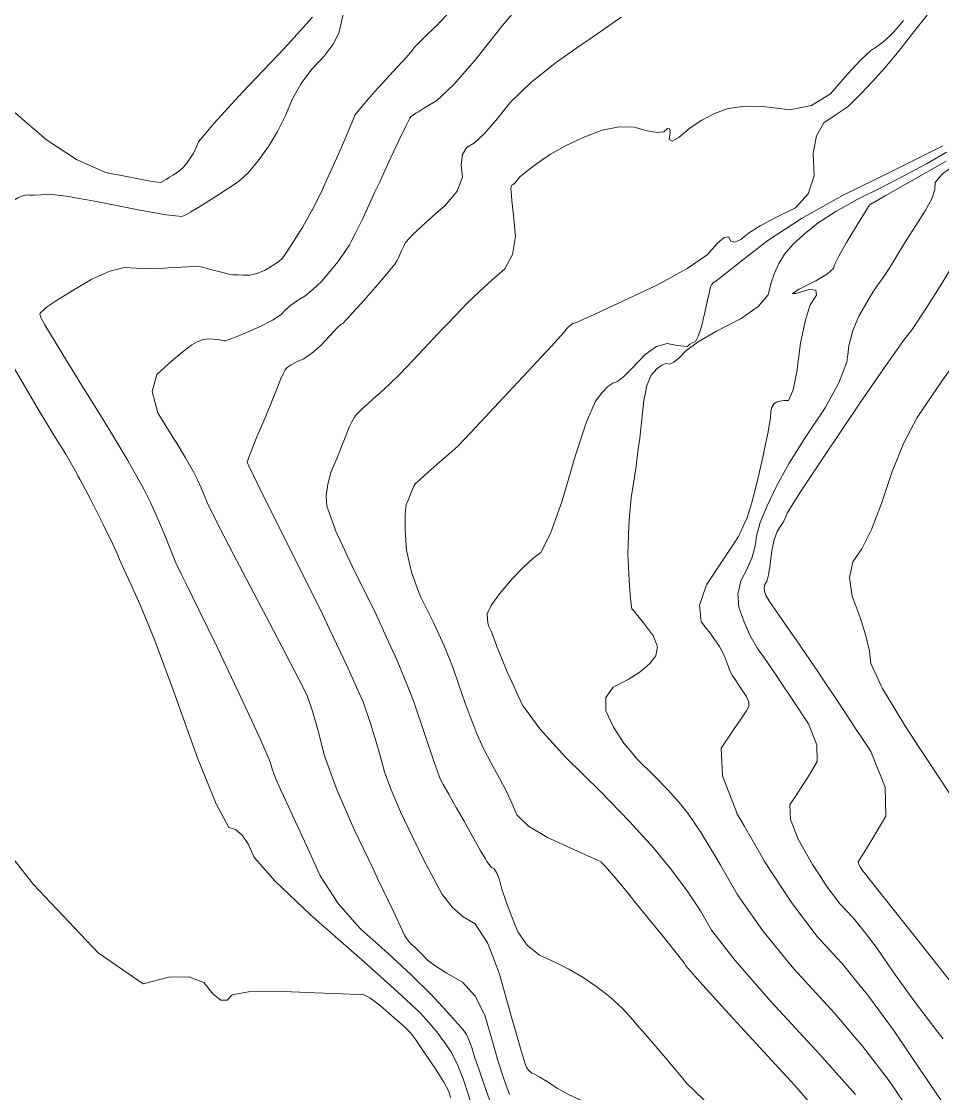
# Model space of a CAD drawing. Header units: inches. Extents: x 1337389 to 1347141, y 407035 to 414577.
# Drawn here: x 1340204.7 to 1340539.1, y 407457 to 407846.1 of the extents above; entities that cross this region are included whole.
import ezdxf

# ---------------------------------------------------------------- set-up
doc = ezdxf.new("R2010")
doc.units = ezdxf.units.IN
doc.header["$MEASUREMENT"] = 0
doc.layers.add('Topo', color=7, linetype='Continuous', lineweight=15, true_color=0x459900)

msp = doc.modelspace()

# ---------------------------------------------------------------- linework, layer by layer
at = {"layer": 'Topo'}
for p, q in [((1340224.2911, 407782.1324, 1110), (1340228.5239, 407781.3851, 1110)), ((1340335.6501, 407626.025, 1090), (1340337.2558, 407622.512, 1090)), ((1340507.4947, 407589.5132, 1060), (1340509.5511, 407586.3841, 1060)), ((1340509.5511, 407586.3841, 1060), (1340512.1762, 407582.3889, 1060)), ((1340530.5761, 407582.567, 1055), (1340533.9571, 407577.4601, 1055)), ((1340466.9901, 407554.1401, 1070), (1340472.584, 407544.424, 1070)), ((1340215.2261, 407526.341, 1115), (1340217.642, 407523.7789, 1115)), ((1340325.7239, 407519.0099, 1105), (1340326.5139, 407518.1071, 1105)), ((1340499.9149, 407486.0299, 1075), (1340507.7571, 407476.828, 1075))]:
    msp.add_line(p, q, dxfattribs=at)
for points, elevation in [([(1340465.8371, 407909.1601), (1340465.057, 407908.6399), (1340431.1739, 407885.395), (1340407.574, 407869.198), (1340394.2562, 407860.048), (1340391.221, 407857.946), (1340386.0521, 407852.5622), (1340378.7489, 407843.896), (1340369.313, 407831.949), (1340361.547, 407823.1059), (1340355.4501, 407817.3669), (1340351.0241, 407814.7309), (1340348.8001, 407813.3439)], 1100), ([(1340273.932, 407781.7141), (1340276.373, 407783.279), (1340279.9191, 407785.5919), (1340283.4081, 407787.908), (1340286.9719, 407791.1972), (1340290.6119, 407795.4579), (1340294.3261, 407800.6929), (1340297.6461, 407806.193), (1340300.5729, 407811.959), (1340303.106, 407817.9911), (1340306.2909, 407823.5911), (1340310.1299, 407828.7609), (1340314.6209, 407833.4991), (1340317.889, 407837.87), (1340319.9339, 407841.8731), (1340320.7559, 407845.508), (1340321.6011, 407849.167), (1340322.4698, 407852.848), (1340323.363, 407856.5531), (1340326.7461, 407861.392), (1340332.619, 407867.364), (1340340.982, 407874.469), (1340346.942, 407879.495), (1340349.5171, 407881.6293)], 1110), ([(1340374.3849, 407866.5309), (1340373.0502, 407864.3611), (1340369.105, 407859.2987), (1340363.934, 407853.5941), (1340359.221, 407848.558), (1340354.9681, 407844.1901), (1340354.9179, 407844.142)], 1105), ([(1340310.3639, 407847.6782), (1340300.1521, 407836.4561), (1340285.0319, 407820.5049), (1340274.6591, 407809.17), (1340269.0309, 407802.4529), (1340268.1479, 407800.3511), (1340267.129, 407798.3433), (1340265.9719, 407796.4269), (1340264.678, 407794.6028), (1340263.4097, 407793.1191), (1340262.1693, 407791.9729), (1340260.9531, 407791.1661), (1340259.7179, 407790.3599), (1340258.463, 407789.5561), (1340257.188, 407788.752), (1340256.189, 407788.1561), (1340255.465, 407787.767), (1340255.0157, 407787.5849), (1340251.4439, 407788.1272), (1340244.7481, 407789.3931), (1340235.86, 407791.195)], 1115), ([(1340533.4562, 407848.4241), (1340529.8849, 407843.874), (1340526.0931, 407839.0609), (1340522.081, 407833.9831), (1340517.9509, 407829.091), (1340513.705, 407824.3859), (1340509.343, 407819.867), (1340506.3591, 407816.8081), (1340504.756, 407815.2099), (1340504.532, 407815.0709), (1340502.99, 407814.0289), (1340500.1311, 407812.0841), (1340495.9549, 407809.2351), (1340493.2749, 407804.6178), (1340492.0909, 407798.234), (1340492.4029, 407790.082), (1340490.252, 407783.481), (1340485.6379, 407778.4329), (1340478.5609, 407774.936), (1340472.8939, 407771.8591), (1340468.6389, 407769.2031), (1340465.7942, 407766.9669), (1340463.66, 407766.0111), (1340462.2369, 407766.3351), (1340461.525, 407767.94), (1340459.8499, 407767.651), (1340457.2129, 407765.4691), (1340453.612, 407761.3951), (1340446.4069, 407756.4169), (1340435.596, 407750.5372), (1340421.1799, 407743.7538), (1340411.254, 407739.139), (1340405.8181, 407736.6921), (1340404.8729, 407736.4142), (1340403.875, 407735.7649), (1340402.8249, 407734.7429), (1340401.722, 407733.35), (1340396.9332, 407728.087), (1340388.4592, 407718.9539), (1340376.3, 407705.9511), (1340367.8361, 407696.955), (1340363.0689, 407691.966), (1340361.9991, 407690.9842), (1340359.8541, 407689.0719), (1340356.6358, 407686.231), (1340352.3438, 407682.46), (1340349.3818, 407679.8261), (1340347.7498, 407678.3279), (1340347.4491, 407677.9659), (1340347.1109, 407677.3711), (1340346.7369, 407676.544), (1340346.3271, 407675.4841), (1340345.8019, 407674.1731), (1340345.1609, 407672.612), (1340344.4051, 407670.799), (1340344.031, 407667.1289), (1340344.041, 407661.6011), (1340344.433, 407654.216), (1340346.2661, 407646.147), (1340348.866, 407639.1962)], 1085), ([(1340407.9219, 407837.592), (1340410.422, 407839.323), (1340421.9148, 407847.2581), (1340422.4551, 407847.6301)], 1095), ([(1340524.9091, 407846.4091), (1340523.0971, 407844.2631), (1340521.2341, 407842.1989), (1340519.3198, 407840.2172), (1340517.291, 407838.4291), (1340515.145, 407836.8349), (1340512.883, 407835.4359), (1340509.3409, 407832.1398), (1340504.5188, 407826.9469), (1340498.4162, 407819.8558), (1340491.4392, 407815.5281), (1340483.5873, 407813.9619), (1340474.861, 407815.1579), (1340467.4019, 407815.342), (1340461.2101, 407814.5141), (1340456.2849, 407812.674), (1340451.6889, 407810.318), (1340447.4209, 407807.448), (1340443.4831, 407804.0608), (1340440.969, 407802.6541), (1340439.8789, 407803.2261), (1340440.212, 407805.778), (1340439.9988, 407807.0991), (1340439.2379, 407807.1881), (1340437.93, 407806.0472), (1340435.4821, 407805.765), (1340431.8961, 407806.342), (1340428.025, 407807.5192)], 1090), ([(1340354.9179, 407844.142), (1340351.1749, 407840.4919), (1340348.61, 407837.969), (1340347.2739, 407836.623), (1340347.1681, 407836.453), (1340347.031, 407836.2401), (1340346.8649, 407835.985), (1340346.669, 407835.6871), (1340344.2949, 407833.042), (1340339.744, 407828.0512), (1340333.016, 407820.7122), (1340328.353, 407815.3739), (1340325.7541, 407812.0371), (1340325.2211, 407810.7), (1340324.297, 407808.4699), (1340322.9829, 407805.348), (1340321.2779, 407801.3328), (1340319.1051, 407796.3959), (1340316.4611, 407790.5361), (1340313.349, 407783.7531), (1340310.2011, 407777.5578)], 1105), ([(1340366.3081, 407800.2129), (1340366.4482, 407800.438), (1340369.1198, 407802.0279), (1340372.6358, 407805.285), (1340376.995, 407810.2071), (1340382.198, 407816.7941), (1340389.503, 407823.8429), (1340398.911, 407831.352), (1340407.9219, 407837.592)], 1095), ([(1340235.86, 407791.195), (1340234.9281, 407791.3839), (1340224.628, 407795.9551), (1340213.8471, 407803.107), (1340202.5851, 407812.8391), (1340192.6399, 407819.3929), (1340184.0099, 407822.7671), (1340179.1831, 407822.896)], 1115), ([(1340348.8001, 407813.3439), (1340347.9201, 407812.796), (1340346.1388, 407811.56), (1340345.6819, 407811.024), (1340344.1911, 407808.1162), (1340341.666, 407802.8379), (1340338.1079, 407795.1871), (1340334.741, 407787.9201), (1340333.024, 407784.196)], 1100), ([(1340428.025, 407807.5192), (1340427.171, 407807.779), (1340421.7229, 407807.8711), (1340415.554, 407806.6159), (1340408.664, 407804.0161), (1340402.3857, 407801.116), (1340396.721, 407797.9161), (1340393.2239, 407795.4951)], 1090), ([(1340364.4119, 407788.684), (1340364.7529, 407789.568), (1340364.2649, 407794.2072), (1340364.83, 407797.8309), (1340366.3081, 407800.2129)], 1095), ([(1340539.2131, 407800.9918), (1340532.386, 407797.5411), (1340520.2382, 407791.4988), (1340502.7681, 407782.867), (1340487.9009, 407774.5808), (1340475.635, 407766.6401), (1340465.9719, 407759.045), (1340459.521, 407754.001), (1340456.2819, 407751.5081), (1340456.256, 407751.5669), (1340456.073, 407751.419), (1340455.732, 407751.0629), (1340455.2341, 407750.4988), (1340454.836, 407749.7169), (1340454.5379, 407748.7179), (1340454.3411, 407747.4999), (1340453.7999, 407744.9388), (1340452.915, 407741.0331), (1340451.6851, 407735.783), (1340450.494, 407732.0931), (1340449.3409, 407729.9619), (1340448.226, 407729.3911), (1340447.385, 407728.902), (1340446.8181, 407728.4951), (1340446.5239, 407728.1709), (1340445.1422, 407728.183), (1340442.6711, 407728.5321), (1340439.1099, 407729.2169), (1340435.2582, 407728.0951), (1340431.1118, 407725.167), (1340426.6739, 407720.4331), (1340423.232, 407717.1349), (1340420.7859, 407715.2721), (1340419.3347, 407714.8462), (1340417.5648, 407713.5459), (1340415.4749, 407711.3739), (1340413.065, 407708.3291), (1340409.836, 407700.761), (1340405.7889, 407688.6711), (1340400.9238, 407672.057), (1340396.7309, 407660.2769), (1340393.2119, 407653.3311), (1340390.3638, 407651.219), (1340386.924, 407648.0209), (1340382.8899, 407643.7349), (1340378.2631, 407638.3643), (1340375.2109, 407634.158), (1340373.736, 407631.1169), (1340373.8352, 407629.241), (1340374.0532, 407627.6891), (1340374.3879, 407626.459), (1340374.8422, 407625.5509), (1340375.2169, 407624.7289), (1340375.5158, 407623.9909), (1340375.7372, 407623.3388), (1340375.795, 407623.1841)], 1080), ([(1340393.2239, 407795.4951), (1340391.6679, 407794.4181), (1340387.977, 407791.676), (1340385.646, 407789.691), (1340384.6772, 407788.464), (1340383.865, 407787.5472), (1340383.21, 407786.94), (1340382.7121, 407786.6441), (1340382.4152, 407786.1129), (1340382.3191, 407785.348), (1340382.4241, 407784.3493), (1340382.741, 407781.127), (1340383.2699, 407775.6819), (1340384.011, 407768.014), (1340382.9609, 407761.55), (1340380.12, 407756.2899), (1340375.488, 407752.2339), (1340370.964, 407748.064), (1340366.55, 407743.7811), (1340362.2452, 407739.3829), (1340359.2261, 407736.2431)], 1090), ([(1340540.5361, 407798.6359), (1340533.1819, 407794.4329), (1340525.3099, 407790.1649), (1340516.9221, 407785.831), (1340508.018, 407781.4309), (1340500.3641, 407777.147), (1340493.9589, 407772.9802), (1340488.8041, 407768.9278), (1340484.7009, 407765.124), (1340481.6489, 407761.5679), (1340479.649, 407758.2591), (1340478.001, 407754.7051), (1340476.703, 407750.9061), (1340475.756, 407746.862), (1340472.164, 407742.6501), (1340465.928, 407738.2691), (1340457.0481, 407733.721), (1340450.349, 407729.828), (1340445.832, 407726.5911), (1340443.498, 407724.0091), (1340441.5259, 407722.369), (1340439.9161, 407721.668), (1340438.669, 407721.9081), (1340437.1531, 407721.338), (1340435.369, 407719.9579), (1340433.316, 407717.7671), (1340431.7301, 407713.9711), (1340431.2109, 407711.4621)], 1075), ([(1340540.3551, 407795.4201), (1340527.1511, 407787.875), (1340518.2349, 407782.7891), (1340513.6071, 407780.162), (1340513.2681, 407779.995), (1340512.9771, 407779.8319), (1340512.7329, 407779.673), (1340512.536, 407779.5191), (1340511.0459, 407777.166), (1340508.2601, 407772.6151), (1340504.181, 407765.8661), (1340501.357, 407760.921), (1340499.7881, 407757.7791), (1340499.475, 407756.441), (1340497.248, 407754.515), (1340493.107, 407752.0019), (1340487.0511, 407748.8999), (1340484.621, 407747.3298), (1340485.8151, 407747.29), (1340490.633, 407748.781), (1340493.1141, 407748.5921), (1340493.2581, 407746.7241), (1340491.063, 407743.1749), (1340489.155, 407737.3601), (1340487.5321, 407729.2781), (1340486.1959, 407718.9311), (1340484.82, 407712.4042)], 1070), ([(1340543.9942, 407794.387), (1340538.9069, 407790.671), (1340536.349, 407787.59), (1340536.3199, 407785.1439), (1340535.1401, 407781.7332), (1340532.8089, 407777.3549), (1340529.3271, 407772.0117), (1340526.1109, 407766.9659), (1340523.1612, 407762.2188), (1340520.4769, 407757.771), (1340518.3099, 407754.3321), (1340516.6589, 407751.904), (1340515.5241, 407750.4848), (1340513.812, 407747.8921), (1340511.5231, 407744.1241), (1340508.6561, 407739.181), (1340506.4981, 407733.9151), (1340505.0481, 407728.3271), (1340504.6349, 407725.037)], 1065), ([(1340355.1841, 407776.3261), (1340358.441, 407779.1111), (1340362.8119, 407784.536), (1340364.4119, 407788.684)], 1095), ([(1340181.6409, 407758.0571), (1340180.5331, 407760.8459), (1340181.5291, 407762.6401), (1340184.0699, 407765.5259), (1340188.1531, 407769.5038), (1340193.781, 407774.5741), (1340198.2001, 407778.3541), (1340201.4111, 407780.844), (1340203.413, 407782.0452), (1340205.1109, 407782.8158), (1340206.504, 407783.16), (1340207.5919, 407783.0749), (1340209.3639, 407783.086), (1340211.8201, 407783.1951), (1340214.9591, 407783.4001), (1340221.884, 407782.5571), (1340224.2911, 407782.1324)], 1110), ([(1340333.024, 407784.196), (1340331.5662, 407781.0359), (1340328.5829, 407774.5339), (1340325.9688, 407769.211), (1340324.5049, 407766.5058)], 1100), ([(1340228.5239, 407781.3851), (1340232.595, 407780.667), (1340247.092, 407777.7279)], 1110), ([(1340266.142, 407776.8958), (1340266.2431, 407776.951), (1340269.1121, 407778.6621), (1340272.7711, 407780.9692), (1340273.932, 407781.7141)], 1110), ([(1340247.092, 407777.7279), (1340257.1851, 407775.943), (1340262.8769, 407775.312), (1340264.1651, 407775.834), (1340266.142, 407776.8958)], 1110), ([(1340310.2011, 407777.5578), (1340310.1398, 407777.4371), (1340306.836, 407771.587), (1340303.436, 407766.2041), (1340301.003, 407762.4239), (1340299.5362, 407760.246), (1340299.037, 407759.6721), (1340297.762, 407758.722), (1340295.712, 407757.3979), (1340292.8859, 407755.6981), (1340290.1991, 407754.5719), (1340287.6479, 407754.02), (1340285.236, 407754.04), (1340283.393, 407754.0641), (1340282.1199, 407754.092), (1340281.4168, 407754.1219), (1340279.9612, 407754.4029), (1340277.751, 407754.934), (1340274.7881, 407755.7161), (1340272.4901, 407756.333), (1340270.8549, 407756.7871), (1340269.8849, 407757.0761), (1340267.19, 407757.135), (1340262.7682, 407756.963), (1340258.0191, 407756.6519)], 1105), ([(1340349.799, 407771.5969), (1340351.639, 407773.2939), (1340355.1841, 407776.3261)], 1095), ([(1340338.4032, 407755.7669), (1340340.2701, 407757.999), (1340340.6159, 407758.5471), (1340341.0299, 407759.312), (1340341.5129, 407760.295), (1340342.0641, 407761.4972), (1340342.6791, 407762.828), (1340343.3561, 407764.2909), (1340344.0971, 407765.8841), (1340346.858, 407768.8849), (1340349.799, 407771.5969)], 1095), ([(1340324.5049, 407766.5058), (1340323.7261, 407765.0669), (1340321.8527, 407762.1009), (1340319.5361, 407758.896), (1340316.7749, 407755.449), (1340313.57, 407751.7631), (1340310.52, 407748.756), (1340307.625, 407746.428), (1340304.884, 407744.779), (1340302.5229, 407743.1039), (1340300.543, 407741.404), (1340298.9432, 407739.678), (1340295.8651, 407737.6589), (1340291.3091, 407735.3459), (1340291.1418, 407735.2738)], 1100), ([(1340546.813, 407764.281), (1340538.8219, 407751.0331), (1340532.566, 407741.042), (1340528.0471, 407734.3069), (1340525.2631, 407730.8279), (1340519.0269, 407722.023), (1340509.3389, 407707.8911), (1340496.198, 407688.432), (1340487.2902, 407675.012), (1340482.6161, 407667.6311), (1340482.176, 407666.289), (1340481.429, 407664.7342), (1340480.3771, 407662.9669), (1340479.019, 407660.9881), (1340477.91, 407657.9959), (1340477.0508, 407653.9921), (1340476.441, 407648.976), (1340475.83, 407645.2551), (1340475.218, 407642.8299), (1340474.6042, 407641.699), (1340474.3439, 407640.5001), (1340474.4379, 407639.234), (1340474.8851, 407637.9009), (1340476.3021, 407635.6001)], 1060), ([(1340210.0669, 407706.5991), (1340209.9031, 407706.8729), (1340201.2239, 407721.666), (1340190.3801, 407740.359), (1340183.483, 407753.4189), (1340181.6409, 407758.0571)], 1110), ([(1340258.0191, 407756.6519), (1340256.6211, 407756.561), (1340251.1303, 407756.4019), (1340246.295, 407756.4862), (1340242.116, 407756.813), (1340236.768, 407755.4951), (1340230.2499, 407752.5321), (1340222.5632, 407747.9241), (1340217.09, 407744.5371), (1340213.8299, 407742.373), (1340212.7842, 407741.4299), (1340212.024, 407740.6913), (1340211.5519, 407740.1539), (1340211.367, 407739.8199), (1340211.9151, 407738.439), (1340213.1981, 407736.0109), (1340213.9431, 407734.726)], 1105), ([(1340326.241, 407741.7671), (1340328.104, 407743.8539), (1340334.0139, 407750.6521), (1340338.0689, 407755.3671), (1340338.4032, 407755.7669)], 1095), ([(1340557.3551, 407744.6071), (1340557.1671, 407744.2961), (1340547.925, 407729.1292), (1340542.7418, 407720.843), (1340541.6179, 407719.4382), (1340539.0981, 407715.8801), (1340535.1832, 407710.17), (1340529.874, 407702.307), (1340525.0569, 407693.177), (1340520.7337, 407682.779), (1340516.903, 407671.1121), (1340513.258, 407661.7429), (1340509.798, 407654.671), (1340506.5229, 407649.8971), (1340505.323, 407644.1571), (1340506.2, 407637.4499), (1340508.032, 407632.689)], 1055), ([(1340287.0799, 407685.042), (1340286.5931, 407686.0353), (1340286.5779, 407686.3091), (1340287.7021, 407689.2091), (1340289.9641, 407694.733), (1340293.364, 407702.883), (1340295.961, 407709.1701), (1340297.7549, 407713.595), (1340298.7462, 407716.157), (1340299.6501, 407718.1569), (1340300.4659, 407719.5939), (1340301.1949, 407720.4681), (1340302.568, 407721.435), (1340304.5869, 407722.4932), (1340307.252, 407723.6441), (1340310.163, 407725.635), (1340313.321, 407728.4672), (1340316.725, 407732.141), (1340319.2251, 407734.727), (1340320.818, 407736.2281), (1340321.5061, 407736.6409), (1340323.9339, 407739.183), (1340326.241, 407741.7671)], 1095), ([(1340213.9431, 407734.726), (1340215.2141, 407732.5349), (1340219.6859, 407725.1889), (1340226.615, 407713.9721), (1340230.7212, 407707.3719)], 1105), ([(1340291.1418, 407735.2738), (1340285.276, 407732.741), (1340281.0989, 407731.019), (1340278.7788, 407730.1821), (1340278.315, 407730.229), (1340277.8189, 407730.295), (1340277.291, 407730.3799), (1340276.7308, 407730.4841), (1340275.723, 407730.6028), (1340274.2669, 407730.7371), (1340272.3631, 407730.886), (1340270.4352, 407730.5901), (1340268.4831, 407729.85), (1340266.506, 407728.665), (1340263.401, 407726.296), (1340259.167, 407722.744), (1340253.8041, 407718.007), (1340252.1421, 407711.7752), (1340254.1801, 407704.0472), (1340257.248, 407699.116)], 1100), ([(1340359.2261, 407736.2431), (1340357.5292, 407734.4782), (1340352.402, 407729.0641), (1340346.8641, 407723.1431), (1340342.1229, 407718.2319), (1340338.1791, 407714.3341), (1340335.03, 407711.4459), (1340332.412, 407709.0641), (1340330.3229, 407707.1888), (1340328.7648, 407705.82), (1340327.4491, 407704.5751), (1340326.3782, 407703.4558), (1340326.364, 407703.44)], 1090), ([(1340504.6349, 407725.037), (1340504.306, 407722.416), (1340501.436, 407714.9301), (1340496.4359, 407705.8669), (1340489.308, 407695.2271), (1340483.4182, 407685.742), (1340482.8291, 407684.687)], 1065), ([(1340431.2109, 407711.4621), (1340430.611, 407708.567), (1340429.9599, 407701.5579), (1340429.032, 407693.713)], 1075), ([(1340484.82, 407712.4042), (1340484.7391, 407712.0171), (1340483.161, 407708.5391), (1340482.5, 407708.5219)], 1070), ([(1340224.6531, 407682.2074), (1340220.767, 407688.988), (1340216.4171, 407695.9799), (1340210.0669, 407706.5991)], 1110), ([(1340230.7212, 407707.3719), (1340236.001, 407698.8849), (1340236.053, 407698.7991)], 1105), ([(1340482.5, 407708.5219), (1340481.462, 407708.495), (1340480.0052, 407708.268), (1340478.7892, 407707.8583), (1340477.8139, 407707.2639), (1340477.1299, 407706.1211), (1340476.739, 407704.4258), (1340476.64, 407702.181), (1340475.795, 407697.3059)], 1070), ([(1340326.364, 407703.44), (1340325.5491, 407702.462), (1340324.621, 407700.8281), (1340323.594, 407698.555), (1340322.467, 407695.6421), (1340321.0241, 407692.039), (1340319.2629, 407687.7469), (1340317.1839, 407682.766), (1340315.8668, 407678.169), (1340315.3102, 407673.955), (1340315.5131, 407670.1249), (1340318.5479, 407661.8359)], 1090), ([(1340236.053, 407698.7991), (1340243.2809, 407686.7791), (1340248.456, 407677.654), (1340249.117, 407676.3319)], 1105), ([(1340257.248, 407699.116), (1340259.918, 407694.8242), (1340260.8089, 407693.3522)], 1100), ([(1340475.795, 407697.3059), (1340475.776, 407697.1932), (1340474.2331, 407689.8641)], 1070), ([(1340260.8089, 407693.3522), (1340264.2339, 407687.6917), (1340267.129, 407682.6511), (1340268.6022, 407679.7029), (1340269.918, 407676.86), (1340271.074, 407674.122), (1340272.0729, 407671.4889), (1340276.3251, 407662.937), (1340281.7889, 407652.4042)], 1100), ([(1340429.032, 407693.713), (1340428.9861, 407693.329), (1340428.3891, 407688.9699)], 1075), ([(1340474.2331, 407689.8641), (1340474.1481, 407689.4602), (1340471.755, 407678.9841), (1340469.714, 407671.0609), (1340468.0232, 407665.6931), (1340466.6829, 407662.8781), (1340465.7851, 407660.9671), (1340465.3298, 407659.959), (1340465.3171, 407659.854), (1340465.2521, 407659.6799), (1340465.1342, 407659.4349), (1340464.9641, 407659.1211), (1340462.942, 407656.045), (1340459.07, 407650.2063), (1340453.346, 407641.605), (1340450.7909, 407634.2771), (1340451.405, 407628.222), (1340455.1869, 407623.441), (1340455.2379, 407623.3671)], 1070), ([(1340428.3891, 407688.9699), (1340427.691, 407683.8811), (1340426.0732, 407673.2131), (1340425.4731, 407666.6259)], 1075), ([(1340225.9149, 407679.9138), (1340225.222, 407681.2141), (1340224.6531, 407682.2074)], 1110), ([(1340316.673, 407625.2772), (1340313.08, 407632.7699), (1340299.843, 407659.265), (1340291.0138, 407677.02), (1340287.0799, 407685.042)], 1095), ([(1340482.8291, 407684.687), (1340478.7641, 407677.4109), (1340475.3471, 407670.2341), (1340472.918, 407664.2051), (1340471.4759, 407659.3231), (1340471.0221, 407655.5889), (1340469.9258, 407651.638), (1340468.1888, 407647.471), (1340465.8099, 407643.0881), (1340465.0798, 407639.7202)], 1065), ([(1340290.3979, 407541.2881), (1340289.2311, 407542.61), (1340287.0799, 407547.3692), (1340284.8151, 407550.7801), (1340282.4362, 407552.844), (1340279.9428, 407553.56), (1340275.3789, 407562.1111), (1340268.7419, 407578.4968), (1340260.0319, 407602.718), (1340253.0691, 407621.3448), (1340247.8509, 407634.3798), (1340244.3782, 407641.8221), (1340241.865, 407647.3069), (1340240.31, 407650.8351), (1340239.714, 407652.407), (1340237.761, 407656.568), (1340234.4509, 407663.318), (1340229.7841, 407672.6571), (1340225.9149, 407679.9138)], 1110), ([(1340249.117, 407676.3319), (1340251.5268, 407671.5109), (1340254.2668, 407665.5861), (1340256.6771, 407659.8811), (1340258.7579, 407654.396), (1340260.779, 407649.5358), (1340262.7419, 407645.302), (1340264.6469, 407641.6942), (1340269.0109, 407632.8201), (1340275.8342, 407618.6821), (1340285.1179, 407599.278), (1340291.5221, 407585.499), (1340295.0459, 407577.3449), (1340295.6897, 407574.8159), (1340296.9049, 407571.488), (1340298.689, 407567.361), (1340301.045, 407562.4339), (1340304.236, 407555.5637), (1340308.2629, 407546.7511), (1340313.1259, 407535.994), (1340319.6579, 407525.9339), (1340325.7239, 407519.0099)], 1105), ([(1340425.4731, 407666.6259), (1340425.1299, 407662.8688), (1340424.8619, 407652.8481), (1340425.2699, 407643.15), (1340425.7589, 407636.4809), (1340426.3281, 407632.8401), (1340426.9771, 407632.2269), (1340428.499, 407630.3771), (1340430.894, 407627.289), (1340434.1619, 407622.9632), (1340435.544, 407619.1261), (1340435.04, 407615.7769), (1340432.6501, 407612.917), (1340429.2642, 407610.081), (1340424.8819, 407607.2679), (1340419.5033, 407604.4798), (1340416.8221, 407600.6671), (1340416.8409, 407595.8298), (1340419.5572, 407589.968), (1340423.38, 407584.0901), (1340426.611, 407580.2269)], 1075), ([(1340318.5479, 407661.8359), (1340318.6401, 407661.5842), (1340324.692, 407648.3299), (1340333.6671, 407630.3641), (1340335.6501, 407626.025)], 1090), ([(1340281.7889, 407652.4042), (1340283.832, 407648.4661), (1340291.5991, 407633.7501)], 1100), ([(1340465.0798, 407639.7202), (1340464.8021, 407638.4419), (1340465.165, 407633.5331), (1340466.8999, 407628.3628), (1340469.1599, 407623.356), (1340471.948, 407618.5141), (1340475.2609, 407613.8359), (1340479.447, 407607.7102), (1340480.2829, 407606.457)], 1065), ([(1340348.866, 407639.1962), (1340349.54, 407637.3941), (1340354.2541, 407627.9569), (1340358.1629, 407619.405), (1340361.266, 407611.7359), (1340363.5641, 407604.951), (1340365.7889, 407598.6521), (1340367.9419, 407592.8411), (1340368.873, 407590.4569)], 1085), ([(1340476.3021, 407635.6001), (1340477.0921, 407634.317), (1340481.0581, 407628.484), (1340486.7841, 407620.4011), (1340487.7891, 407618.9301)], 1060), ([(1340291.5991, 407633.7501), (1340294.5941, 407628.0748), (1340302.297, 407613.375), (1340306.9419, 407604.3671), (1340308.529, 407601.05), (1340310.358, 407595.8089), (1340312.4311, 407588.6451), (1340314.7461, 407579.557), (1340319.1099, 407567.5979), (1340325.524, 407552.7672), (1340332.4569, 407538.267)], 1100), ([(1340508.032, 407632.689), (1340509.152, 407629.777), (1340511.2671, 407623.1479), (1340512.5461, 407617.561), (1340512.9878, 407613.0159), (1340516.7732, 407605.0012)], 1055), ([(1340358.228, 407528.2841), (1340357.4819, 407529.2471), (1340354.3779, 407534.8451), (1340350.8109, 407541.711), (1340346.7789, 407549.8448), (1340342.2829, 407559.248), (1340338.8579, 407567.1981), (1340336.503, 407573.6941), (1340335.2189, 407578.735), (1340333.516, 407584.5962), (1340331.3951, 407591.277), (1340328.855, 407598.776), (1340322.7499, 407612.6072), (1340316.673, 407625.2772)], 1095), ([(1340337.2558, 407622.512), (1340341.109, 407614.081), (1340345.058, 407604.321)], 1090), ([(1340375.795, 407623.1841), (1340376.3799, 407621.635), (1340377.444, 407618.8809), (1340378.9309, 407615.0771), (1340380.9511, 407610.3201), (1340383.5041, 407604.61), (1340384.281, 407602.9349)], 1080), ([(1340455.2379, 407623.3671), (1340458.0381, 407619.2701), (1340459.9581, 407615.7118), (1340460.9459, 407612.7641), (1340461.3399, 407611.783)], 1070), ([(1340487.7891, 407618.9301), (1340494.0161, 407609.8158), (1340494.1818, 407609.5671)], 1060), ([(1340461.3399, 407611.783), (1340461.9061, 407610.3751), (1340462.837, 407608.5438), (1340463.7381, 407607.2711), (1340464.877, 407605.6041), (1340466.2531, 407603.544), (1340467.8661, 407601.089), (1340468.691, 407599.0361), (1340468.7281, 407597.3859), (1340467.9769, 407596.1378), (1340466.05, 407593.211), (1340462.946, 407588.6041), (1340458.6659, 407582.317), (1340459.159, 407572.3139), (1340464.3371, 407558.8241)], 1070), ([(1340494.1818, 407609.5671), (1340502.7531, 407596.73), (1340507.4947, 407589.5132)], 1060), ([(1340345.058, 407604.321), (1340347.016, 407599.4799), (1340351.391, 407586.5629), (1340354.4489, 407577.5861), (1340356.1919, 407572.5511), (1340356.6201, 407571.4569), (1340357.8172, 407569.134), (1340359.7849, 407565.583), (1340361.4499, 407562.6751)], 1090), ([(1340480.2829, 407606.457), (1340484.5031, 407600.1372), (1340490.431, 407591.115), (1340493.463, 407583.572), (1340493.5989, 407577.5069), (1340490.8401, 407572.92), (1340488.2501, 407568.76), (1340485.8291, 407565.027), (1340483.5788, 407561.722), (1340483.8379, 407556.462), (1340486.607, 407549.2474), (1340491.8872, 407540.078), (1340495.1979, 407535.002)], 1065), ([(1340516.7732, 407605.0012), (1340517.2448, 407604.001), (1340518.6881, 407601.5898)], 1055), ([(1340384.281, 407602.9349), (1340386.592, 407597.949), (1340392.862, 407589.3841), (1340402.314, 407578.9161), (1340414.9493, 407566.546), (1340425.549, 407555.635), (1340434.113, 407546.1851), (1340440.642, 407538.195), (1340445.9751, 407531.0281)], 1080), ([(1340518.6881, 407601.5898), (1340525.315, 407590.516), (1340530.5761, 407582.567)], 1055), ([(1340368.873, 407590.4569), (1340370.022, 407587.5171), (1340372.4301, 407582.1831), (1340375.167, 407576.8411), (1340378.231, 407571.4899), (1340380.806, 407566.5919), (1340382.8899, 407562.1469), (1340384.4841, 407558.1538), (1340388.7411, 407554.06), (1340395.6621, 407549.8651), (1340405.2449, 407545.5679), (1340411.6769, 407542.6751), (1340414.9571, 407541.1859), (1340415.086, 407541.101), (1340415.553, 407540.6271), (1340416.3579, 407539.7631), (1340417.5, 407538.5088), (1340421.1461, 407534.1432), (1340425.1479, 407529.277)], 1085), ([(1340167.364, 407585.4539), (1340178.5247, 407571.3809), (1340209.073, 407532.8639), (1340215.2261, 407526.341)], 1115), ([(1340512.1762, 407582.3889), (1340512.9961, 407581.141), (1340518.2349, 407568.1069), (1340518.4699, 407557.627), (1340513.7019, 407549.701), (1340510.4497, 407544.3089), (1340508.713, 407541.451), (1340508.4909, 407541.126), (1340508.5172, 407540.6089), (1340508.789, 407539.9), (1340509.3077, 407538.9989), (1340509.8098, 407538.2289), (1340510.295, 407537.591), (1340510.764, 407537.084), (1340511.2472, 407536.4909), (1340511.746, 407535.812), (1340512.2611, 407535.0471), (1340518.802, 407526.736), (1340531.3711, 407510.8781), (1340545.0503, 407493.661)], 1060), ([(1340426.611, 407580.2269), (1340428.309, 407578.197), (1340434.344, 407572.2879), (1340439.4071, 407567.0771), (1340443.498, 407562.563), (1340446.6162, 407558.747), (1340451.1522, 407551.9359), (1340457.1049, 407542.1301), (1340458.4121, 407539.8601)], 1075), ([(1340533.9571, 407577.4601), (1340537.2001, 407572.56), (1340541.893, 407565.435)], 1055), ([(1340361.4499, 407562.6751), (1340362.522, 407560.804), (1340365.3591, 407555.7921), (1340368.296, 407550.548), (1340371.332, 407545.072), (1340373.1241, 407542.141)], 1090), ([(1340464.3371, 407558.8241), (1340464.4249, 407558.5939), (1340466.9901, 407554.1401)], 1070), ([(1340373.1241, 407542.141), (1340373.676, 407541.2381), (1340375.327, 407539.045), (1340376.2849, 407538.4951), (1340377.2401, 407536.9991), (1340378.1901, 407534.5591), (1340379.136, 407531.1741), (1340380.5739, 407526.895), (1340382.504, 407521.724), (1340384.926, 407515.6599), (1340388.3352, 407510.812), (1340392.7309, 407507.1809), (1340398.115, 407504.7672), (1340403.3889, 407502.0519), (1340408.554, 407499.034), (1340413.6089, 407495.7159), (1340418.343, 407492.0071), (1340422.7571, 407487.907), (1340426.8488, 407483.416), (1340427.4172, 407482.767)], 1090), ([(1340472.584, 407544.424), (1340474.466, 407541.156), (1340484.1789, 407526.263), (1340493.5659, 407513.9141), (1340500.5271, 407506.382)], 1070), ([(1340327.3979, 407506.2341), (1340309.675, 407521.7919), (1340296.7629, 407534.0841), (1340290.3979, 407541.2881)], 1110), ([(1340332.4569, 407538.267), (1340333.9883, 407535.0649), (1340339.8679, 407522.7371), (1340343.1659, 407515.783), (1340343.8799, 407514.2022), (1340344.3251, 407513.5179)], 1100), ([(1340458.4121, 407539.8601), (1340464.4749, 407529.33), (1340465.474, 407527.9059)], 1075), ([(1340495.1979, 407535.002), (1340496.995, 407532.246), (1340501.931, 407525.7529), (1340506.506, 407520.8009)], 1065), ([(1340445.9751, 407531.0281), (1340446.3302, 407530.5499), (1340451.176, 407523.25), (1340455.18, 407516.2951), (1340456.035, 407515.195)], 1080), ([(1340376.0169, 407506.115), (1340373.8659, 407511.6369), (1340369.4521, 407518.555), (1340365.0189, 407521.1028), (1340361.0292, 407524.667), (1340358.228, 407528.2841)], 1095), ([(1340425.1479, 407529.277), (1340427.2969, 407526.6641), (1340435.9521, 407516.072), (1340437.2457, 407514.464)], 1085), ([(1340465.474, 407527.9059), (1340473.841, 407515.9789), (1340483.9281, 407503.635)], 1075), ([(1340217.642, 407523.7789), (1340232.537, 407507.9881), (1340248.919, 407496.753), (1340258.218, 407499.159), (1340265.5403, 407499.3441), (1340267.0562, 407498.7659)], 1115), ([(1340506.506, 407520.8009), (1340506.6949, 407520.5968), (1340511.6159, 407514.565), (1340514.9141, 407510.0799)], 1065), ([(1340326.5139, 407518.1071), (1340327.8599, 407516.5711), (1340337.7311, 407507.9047), (1340346.23, 407500.0411), (1340353.3561, 407492.977), (1340359.1098, 407486.715), (1340363.178, 407482.199), (1340365.5591, 407479.4291), (1340366.2541, 407478.4051), (1340367.115, 407476.4839), (1340368.1411, 407473.6681), (1340369.3338, 407469.9549), (1340370.8091, 407465.5569), (1340372.565, 407460.474), (1340374.6031, 407454.705)], 1105), ([(1340456.035, 407515.195), (1340463.734, 407505.2908), (1340476.8371, 407490.2382), (1340494.4901, 407471.1351), (1340507.4859, 407456.5752)], 1080), ([(1340344.3251, 407513.5179), (1340344.8399, 407512.7249), (1340346.045, 407511.3489), (1340347.4949, 407510.0759), (1340348.9659, 407508.6792), (1340350.457, 407507.1568), (1340351.969, 407505.5121), (1340354.8712, 407503.3261), (1340359.1628, 407500.6011), (1340364.8441, 407497.3359), (1340369.4442, 407492.2551), (1340372.961, 407485.359), (1340375.3972, 407476.6471), (1340377.6859, 407468.956), (1340379.828, 407462.286), (1340381.824, 407456.6371)], 1100), ([(1340437.2457, 407514.464), (1340441.9351, 407508.6409), (1340445.2459, 407504.3701), (1340445.885, 407503.261), (1340450.9109, 407497.5431), (1340460.3252, 407487.217), (1340474.1261, 407472.2819), (1340485.4171, 407459.8319), (1340494.199, 407449.868)], 1085), ([(1340514.9141, 407510.0799), (1340516.6951, 407507.6578), (1340521.9299, 407499.874), (1340528.83, 407490.395), (1340537.393, 407479.2192), (1340539.2791, 407476.8449)], 1065), ([(1340373.142, 407428.4471), (1340373.0391, 407428.8722), (1340371.6001, 407434.1511), (1340370.5221, 407438.817), (1340369.8051, 407442.87), (1340369.4509, 407446.31), (1340368.5419, 407450.6971), (1340367.079, 407456.0311), (1340365.061, 407462.3111), (1340362.9031, 407467.695), (1340360.6059, 407472.1829), (1340358.1699, 407475.7752), (1340355.4931, 407479.3141), (1340352.575, 407482.803), (1340349.418, 407486.2391), (1340341.215, 407493.883), (1340327.9681, 407505.7341), (1340327.3979, 407506.2341)], 1110), ([(1340452.3169, 407432.1651), (1340441.374, 407439.8781), (1340430.0449, 407447.3271), (1340423.8011, 407450.657), (1340422.6419, 407449.8658), (1340419.77, 407450.1741), (1340415.1859, 407451.5811), (1340408.8881, 407454.0881), (1340403.531, 407456.519), (1340399.116, 407458.875), (1340395.6428, 407461.155), (1340392.9322, 407462.853), (1340390.9849, 407463.9672), (1340389.7999, 407464.4981), (1340388.8331, 407465.296), (1340388.0839, 407466.3631), (1340387.551, 407467.697), (1340385.736, 407473.806), (1340382.6401, 407484.69), (1340378.2631, 407500.3481), (1340376.0169, 407506.115)], 1095), ([(1340483.9281, 407503.635), (1340485.2019, 407502.076), (1340498.558, 407487.6229), (1340499.9149, 407486.0299)], 1075), ([(1340500.5271, 407506.382), (1340502.6271, 407504.11), (1340507.4811, 407498.1611)], 1070), ([(1340267.0562, 407498.7659), (1340270.8851, 407497.308), (1340274.252, 407493.052), (1340277.1001, 407490.883), (1340279.4271, 407490.8001), (1340281.2329, 407492.803), (1340287.1301, 407493.9229), (1340297.117, 407494.1601), (1340311.1931, 407493.5139), (1340321.107, 407493.1181), (1340326.8569, 407492.9709), (1340328.445, 407493.0751), (1340331.158, 407491.692), (1340334.995, 407488.8228), (1340339.9571, 407484.4671), (1340343.4509, 407481.36), (1340345.4789, 407479.5007), (1340346.041, 407478.8899), (1340347.808, 407476.4299), (1340350.7799, 407472.1199), (1340354.959, 407465.9618), (1340357.9719, 407461.147), (1340359.8201, 407457.6759), (1340360.503, 407455.549)], 1115), ([(1340507.4811, 407498.1611), (1340511.986, 407492.6392), (1340521.6429, 407479.503), (1340531.5991, 407464.7022), (1340531.63, 407464.6559)], 1070), ([(1340427.4172, 407482.767), (1340432.1149, 407477.3961), (1340438.5549, 407469.8449), (1340444.753, 407462.4539)], 1090), ([(1340507.7571, 407476.828), (1340510.0632, 407474.1212), (1340519.7162, 407461.5699), (1340527.518, 407449.9722)], 1075), ([(1340531.63, 407464.6559), (1340538.857, 407454.0541)], 1070), ([(1340444.753, 407462.4539), (1340446.1701, 407460.7641), (1340455.5269, 407451.6919)], 1090)]:
    msp.add_lwpolyline(points, dxfattribs=dict(at, elevation=elevation))

doc.saveas('drawing.dxf')
